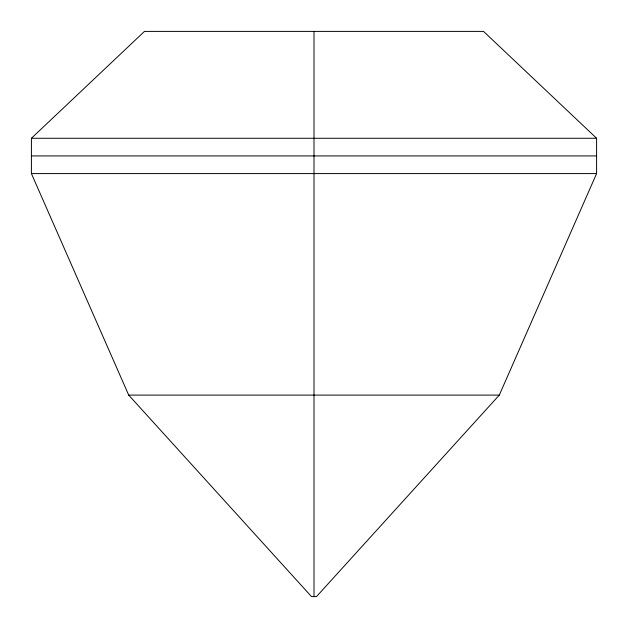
<?xml version="1.0" encoding="UTF-8"?>
<svg xmlns="http://www.w3.org/2000/svg" width="628" height="628" viewBox="0 0 628 628"><rect width="100%" height="100%" fill="white"/><g stroke="black" fill="none" stroke-linecap="round" stroke-linejoin="round"><path stroke-width="0.94" d="M31.408 173.587L31.408 138.27L144.464 31.4L483.536 31.4L596.592 138.27L596.592 173.587L499.299 395.098L316.496 596.6L311.504 596.6L128.701 395.098L31.408 173.587L596.592 173.587M31.408 138.27L596.592 138.27M31.408 155.925L596.592 155.925M128.701 395.098L499.299 395.098M314 31.4L314 596.6"/></g></svg>
